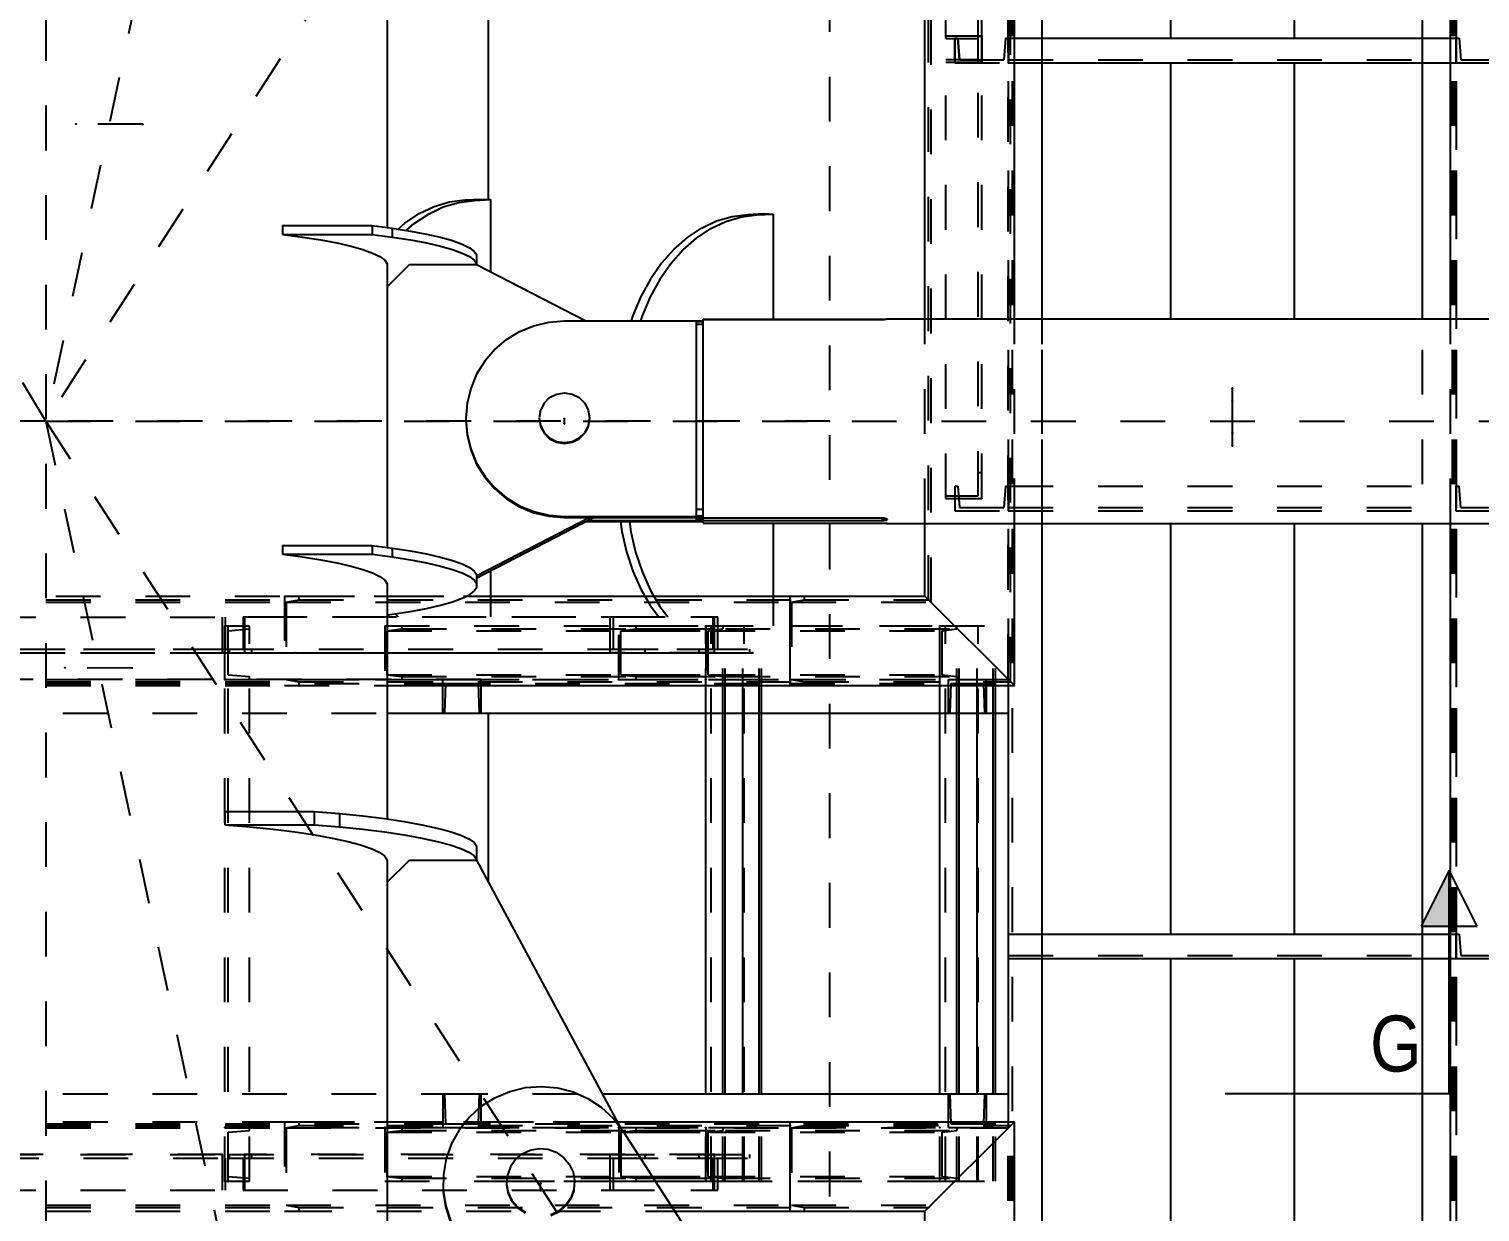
# Model space of a CAD drawing. Header units: millimetres. Extents: x 149919 to 150445, y 136651 to 136866.
# Drawn here: x 150370.775 to 150374.016, y 136806.009 to 136808.651 of the extents above; entities that cross this region are included whole.
import ezdxf

# ---------------------------------------------------------------- set-up
doc = ezdxf.new("R2010")
doc.units = ezdxf.units.MM
doc.header["$LTSCALE"] = 0.25
for name, pattern in [('CENTER', [50.8, 31.75, -6.35, 6.35, -6.35]), ('XKITLINE00', [0]), ('XKITLINE02', [4, 2, -2]), ('XKITLINE03', [6, 3, -1, 1, -1])]:
    doc.linetypes.add(name, pattern=pattern)
doc.styles.add('ARIAL', font='arial.ttf')
doc.styles.add('ROMANS', font='romans.shx')
doc.dimstyles.new('MD300', dxfattribs={"dimtxt": 2.5, "dimasz": 2.5, "dimexe": 1, "dimexo": 1, "dimgap": 0.5, "dimtad": 1, "dimdec": 1, "dimlfac": 50, "dimrnd": 0.5, "dimdsep": 46, "dimtxsty": 'ROMANS', "dimcen": 1, "dimclrd": 146, "dimclre": 146, "dimclrt": 30, "dimadec": 1, "dimazin": 2, "dimtfac": 1, "dimtdec": 1, "dimtmove": 0, "dimatfit": 1, "dimfxl": 1, "dimtolj": 1, "dimtzin": 0, "dimlwd": -1, "dimlwe": -1, "dimarcsym": 0})

# ---------------------------------------------------------------- blocks, each defined once
blk = doc.blocks.new('çatıı')
at = {"color": 8, "linetype": 'CENTER'}
for p, q in [((22900, 15740.27), (21825, 17519.98)), ((23075, 16877.2), (23075, 15209.12)), ((23075, 16560.27), (22900, 15740.27)), ((23430, 16560.27), (22900, 15740.27)), ((22900, 16010.75), (22900, 14354.32)), ((22921.6, 15806.57), (22906.7, 15806.65)), ((23165, 15737.67), (23165, 15747.65)), ((23165, 15734.79), (23165, 15744.77)), ((22900, 15740.27), (20275, 15740.27)), ((23075, 15740.27), (22317.5, 15740.27)), ((22900, 15740.27), (22317.5, 15740.27)), ((22900, 15740.27), (23075, 14920.27)), ((22900, 15740.27), (23430, 14920.27)), ((22900, 15740.27), (23430, 15740.27)), ((23015.8, 15739.7), (23015.8, 15740.85)), ((22919.2, 15685.17), (22904.3, 15685.25)), ((23010.5, 15568.49), (23010.5, 15570.14))]:
    blk.add_line(p, q, dxfattribs=at)
at = {"color": 116, "linetype": 'XKITLINE02', "true_color": 0x136734}
for p, q in [((23097.15, 15700.4), (23097.15, 16090.12)), ((23097.68, 15699.87), (23097.68, 16090.06)), ((23114.92, 15682.64), (23114.92, 16090.06)), ((23115, 15406.22), (23115, 16090.89)), ((23115.45, 15682.1), (23115.45, 16090.12)), ((23115.85, 15406.22), (23115.85, 16090.89)), ((23122.5, 15406.22), (23122.5, 16090.89)), ((23214.13, 15406.22), (23214.13, 16090.89)), ((23214.53, 15406.22), (23214.53, 16090.12)), ((23214.98, 15406.22), (23214.98, 16090.89)), ((23215.06, 15406.22), (23215.06, 16090.06)), ((23207.48, 15406.22), (23207.48, 16028.83)), ((23122.5, 15406.22), (23122.5, 15976.69)), ((23101, 15825.71), (23101, 15923.03)), ((23108.2, 15820.46), (23108.2, 15922.44)), ((23109, 15820.46), (23109, 15923.03)), ((23101, 15826.29), (23101, 15825.71)), ((23101, 15826.29), (23109, 15826.29)), ((23101, 15825.71), (23108.2, 15825.71)), ((23103, 15825.78), (23103.68, 15825.78)), ((23103, 15825.78), (23103, 15820.28)), ((23103, 15820.28), (23103, 15825.78)), ((23103.68, 15825.78), (23104.06, 15820.98)), ((23104.06, 15820.98), (23103.68, 15825.78)), ((23108.2, 15723.61), (23108.2, 15826.28)), ((23108.2, 15826.28), (23109, 15826.28)), ((23108.2, 15820.46), (23108.2, 15825.71)), ((23109, 15826.29), (23109, 15820.46)), ((23109, 15723.03), (23109, 15826.28)), ((23114.32, 15825.78), (23113.94, 15820.98)), ((23114.32, 15825.78), (23113.94, 15820.98)), ((23114.32, 15825.78), (23115, 15825.78)), ((23115, 15825.78), (23115, 15820.28)), ((23115, 15825.78), (23115, 15820.28)), ((23115, 15820.28), (23115, 15825.78)), ((23115, 15825.78), (23122.5, 15825.78)), ((23207.48, 15825.78), (23214.98, 15825.78)), ((23214.98, 15825.78), (23214.98, 15820.28)), ((23214.98, 15825.78), (23215.66, 15825.78)), ((23214.98, 15825.78), (23214.98, 15820.28)), ((23214.98, 15820.28), (23214.98, 15825.78)), ((23215.66, 15825.78), (23216.04, 15820.98)), ((23215.66, 15825.78), (23216.04, 15820.98)), ((23101, 15723.03), (23101, 15821.06)), ((23101, 15821.06), (23108.2, 15821.06)), ((23101, 15820.47), (23109, 15820.47)), ((23103, 15820.28), (23115, 15820.28)), ((23104.06, 15820.98), (23113.94, 15820.98)), ((23108.2, 15820.46), (23109, 15820.46)), ((23115, 15820.98), (23214.98, 15820.98)), ((23115, 15820.28), (23122.5, 15820.28)), ((23207.48, 15820.28), (23214.98, 15820.28)), ((23214.98, 15820.28), (23226.98, 15820.28)), ((23216.04, 15820.98), (23225.92, 15820.98)), ((23096.3, 15717.45), (23096.3, 15763.1)), ((23116.3, 15717.45), (23116.3, 15763.1)), ((23122.5, 15717.45), (23122.5, 15763.1)), ((23207.48, 15406.22), (23207.48, 15763.1)), ((23213.68, 15717.45), (23213.68, 15763.1)), ((23108.2, 15728.83), (23109, 15728.83)), ((23101, 15723.61), (23108.2, 15723.61)), ((23103, 15725.78), (23103.68, 15725.78)), ((23103, 15725.78), (23103, 15720.28)), ((23103, 15725.78), (23103, 15720.28)), ((23103.68, 15725.78), (23104.06, 15720.98)), ((23103.68, 15725.78), (23104.06, 15720.98)), ((23114.32, 15725.78), (23113.94, 15720.98)), ((23114.32, 15725.78), (23113.94, 15720.98)), ((23114.32, 15725.78), (23115, 15725.78)), ((23115, 15725.78), (23115, 15720.28)), ((23115, 15725.78), (23115, 15720.28)), ((23115, 15720.28), (23115, 15725.78)), ((23115, 15725.78), (23214.98, 15725.78)), ((23214.98, 15720.28), (23214.98, 15725.78)), ((23214.98, 15725.78), (23215.66, 15725.78)), ((23214.98, 15720.28), (23214.98, 15725.78)), ((23214.98, 15720.28), (23214.98, 15725.78)), ((23216.04, 15720.98), (23215.66, 15725.78)), ((23216.04, 15720.98), (23215.66, 15725.78)), ((23101, 15723.03), (23109, 15723.03)), ((23103, 15720.28), (23115, 15720.28)), ((23104.06, 15720.98), (23113.94, 15720.98)), ((23115, 15720.98), (23214.98, 15720.98)), ((23115, 15720.28), (23214.98, 15720.28)), ((23214.98, 15720.28), (23226.98, 15720.28)), ((23216.04, 15720.98), (23225.92, 15720.98)), ((22140, 15700.4), (22956.46, 15700.4)), ((22802.22, 15701.25), (22956.46, 15701.25)), ((22953.29, 15701.25), (22956.46, 15701.25)), ((22953.29, 15701.25), (22953.29, 15681.25)), ((22953.29, 15701.25), (22994.01, 15701.25)), ((22953.29, 15701.25), (22953.29, 15681.25)), ((22953.65, 15699.87), (22956.46, 15700.4)), ((22953.65, 15699.87), (22956.46, 15700.4)), ((22956.46, 15701.25), (22956.46, 15700.4)), ((22956.46, 15701.25), (22956.46, 15700.4)), ((22956.46, 15700.4), (23069.34, 15700.4)), ((22958.9, 15701.25), (22994.01, 15701.25)), ((23066.17, 15701.25), (23069.34, 15701.25)), ((23066.53, 15699.87), (23069.34, 15700.4)), ((23066.53, 15699.87), (23069.34, 15700.4)), ((23069.34, 15701.25), (23069.34, 15700.4)), ((23069.34, 15701.25), (23069.34, 15700.4)), ((23069.34, 15700.4), (23097.15, 15700.4)), ((23096.3, 15701.25), (23097.68, 15699.87)), ((22140, 15699.87), (22953.65, 15699.87)), ((22953.65, 15699.87), (22953.65, 15682.64)), ((22953.65, 15699.87), (22953.65, 15682.63)), ((22953.65, 15699.87), (23066.53, 15699.87)), ((23066.53, 15699.87), (23066.53, 15682.63)), ((23066.53, 15699.87), (23097.68, 15699.87)), ((23066.53, 15699.87), (23066.53, 15682.64)), ((22867.75, 15696.55), (22940.02, 15696.55)), ((22939.36, 15696.55), (22939.36, 15688.55)), ((22939.99, 15570.57), (22939.99, 15694.57)), ((22939.99, 15694.57), (22945.49, 15694.57)), ((22939.99, 15694.57), (22945.49, 15694.57)), ((22939.99, 15682.57), (22939.99, 15694.57)), ((22940.02, 15696.55), (22940.02, 15689.35)), ((22940.69, 15570.57), (22940.69, 15694.57)), ((22940.69, 15693.51), (22945.49, 15693.89)), ((22944.03, 15696.57), (22944.03, 15689.37)), ((22944.03, 15696.57), (23049.28, 15696.57)), ((22944.38, 15696.57), (22944.38, 15688.57)), ((22945.49, 15570.57), (22945.49, 15694.57)), ((22945.49, 15693.89), (22945.49, 15694.57)), ((22948.34, 15696.57), (23048.94, 15696.57)), ((22975.67, 15694.57), (23051.19, 15694.57)), ((22975.67, 15694.57), (22975.67, 15682.57)), ((22976.16, 15693.51), (22979.5, 15693.89)), ((22979.5, 15694.57), (22979.5, 15693.89)), ((22979.5, 15693.89), (23051.19, 15693.89)), ((23025.92, 15696.57), (23050.07, 15696.57)), ((23025.92, 15696.57), (23025.92, 15688.57)), ((23026.71, 15696.57), (23026.71, 15689.37)), ((23027.95, 15694.57), (23103.48, 15694.57)), ((23027.95, 15682.57), (23027.95, 15694.57)), ((23028.44, 15693.51), (23031.79, 15693.89)), ((23031.79, 15694.57), (23031.79, 15693.89)), ((23031.79, 15693.89), (23103.48, 15693.89)), ((23047.36, 15694.57), (23047.36, 15682.57)), ((23047.36, 15675.07), (23047.36, 15694.57)), ((23047.36, 15694.57), (23059.8, 15694.57)), ((23047.85, 15693.51), (23051.19, 15693.89)), ((23048.61, 15570.57), (23048.61, 15694.57)), ((23048.94, 15696.57), (23048.94, 15689.37)), ((23049.28, 15696.57), (23049.28, 15688.57)), ((23049.28, 15696.57), (23049.28, 15688.57)), ((23050.07, 15689.37), (23050.07, 15696.57)), ((23051.19, 15694.57), (23051.19, 15693.89)), ((23051.19, 15675.07), (23051.19, 15694.57)), ((23051.68, 15675.07), (23051.68, 15694.57)), ((23055.69, 15675.07), (23055.69, 15694.57)), ((23055.96, 15570.57), (23055.96, 15694.57)), ((23059.31, 15675.07), (23059.31, 15694.57)), ((23059.8, 15675.07), (23059.8, 15694.57)), ((23066.17, 15694.57), (23099.65, 15694.57)), ((23099.65, 15675.07), (23099.65, 15694.57)), ((23099.65, 15694.57), (23112.08, 15694.57)), ((23099.65, 15682.57), (23099.65, 15694.57)), ((23100.13, 15693.51), (23103.48, 15693.89)), ((23100.9, 15570.57), (23100.9, 15694.57)), ((23103.48, 15675.07), (23103.48, 15694.57)), ((23103.48, 15693.89), (23103.48, 15694.57)), ((23103.97, 15675.07), (23103.97, 15694.57)), ((23107.97, 15675.07), (23107.97, 15694.57)), ((23108.25, 15570.57), (23108.25, 15694.57)), ((23111.6, 15675.07), (23111.6, 15694.57)), ((23112.08, 15675.07), (23112.08, 15694.57)), ((22940.69, 15683.64), (22940.69, 15693.51)), ((22976.16, 15693.51), (22976.16, 15683.64)), ((22976.16, 15693.51), (23047.85, 15693.51)), ((23028.44, 15683.64), (23028.44, 15693.51)), ((23028.44, 15693.51), (23100.13, 15693.51)), ((23047.85, 15693.51), (23047.85, 15683.64)), ((23100.13, 15693.51), (23100.13, 15683.64)), ((22867.75, 15688.55), (22939.36, 15688.55)), ((22868.4, 15689.35), (22940.02, 15689.35)), ((22874.3, 15689.35), (22945.92, 15689.35)), ((22874.3, 15688.55), (22945.92, 15688.55)), ((22939.36, 15688.55), (22945.92, 15688.55)), ((22940.02, 15689.35), (22945.92, 15689.35)), ((22940.93, 15689.37), (22940.93, 15688.57)), ((22940.93, 15689.37), (23048.94, 15689.37)), ((22940.93, 15688.57), (23049.28, 15688.57)), ((22945.92, 15689.35), (22945.92, 15688.55)), ((22948.34, 15688.57), (23049.28, 15688.57)), ((23025.92, 15688.57), (23057.14, 15688.57)), ((23026.71, 15689.37), (23057.14, 15689.37)), ((23033.78, 15689.37), (23033.78, 15688.57)), ((23045.84, 15689.37), (23045.84, 15688.57)), ((23057.14, 15689.37), (23057.14, 15688.57)), ((22140, 15682.63), (22953.65, 15682.64)), ((22140, 15682.57), (22997.13, 15682.57)), ((22140, 15682.1), (22956.46, 15682.1)), ((22140, 15681.72), (22996.55, 15681.72)), ((22140, 15681.25), (22956.46, 15681.25)), ((22939.99, 15682.57), (22945.49, 15682.57)), ((22940.69, 15683.64), (22945.49, 15683.25)), ((22945.49, 15682.57), (22945.49, 15683.25)), ((22953.29, 15681.25), (23069.34, 15681.25)), ((22953.65, 15682.64), (22956.46, 15682.1)), ((22953.65, 15682.63), (23066.53, 15682.64)), ((22953.65, 15682.63), (22956.46, 15682.1)), ((22956.46, 15682.1), (22956.46, 15681.25)), ((22956.46, 15682.1), (22956.46, 15681.25)), ((22956.46, 15682.1), (23069.34, 15682.1)), ((22975.67, 15682.57), (23051.19, 15682.57)), ((22976.16, 15683.64), (22979.5, 15683.25)), ((22976.16, 15683.64), (23047.85, 15683.64)), ((22979.5, 15683.25), (22979.5, 15682.57)), ((22979.5, 15683.25), (23051.19, 15683.25)), ((22988.68, 15681.25), (22988.68, 15682.57)), ((22988.68, 15681.25), (22988.68, 15682.57)), ((22988.68, 15682.57), (23110.01, 15682.57)), ((22989.27, 15681.72), (22989.04, 15675.07)), ((22989.27, 15681.72), (22989.04, 15675.07)), ((22989.27, 15681.72), (23066.17, 15681.72)), ((22996.55, 15681.72), (22996.77, 15675.07)), ((22996.55, 15681.72), (22996.77, 15675.07)), ((22997.13, 15682.57), (22997.13, 15675.07)), ((22997.13, 15682.57), (22997.13, 15675.07)), ((23027.95, 15682.57), (23103.48, 15682.57)), ((23028.44, 15683.64), (23031.79, 15683.25)), ((23028.44, 15683.64), (23100.13, 15683.64)), ((23031.79, 15683.25), (23031.79, 15682.57)), ((23031.79, 15683.25), (23103.48, 15683.25)), ((23047.85, 15683.64), (23051.19, 15683.25)), ((23051.19, 15683.25), (23051.19, 15682.57)), ((23066.17, 15682.57), (23101.56, 15682.57)), ((23066.17, 15682.57), (23103.48, 15682.57)), ((23066.17, 15681.72), (23109.42, 15681.72)), ((23066.53, 15682.63), (23114.92, 15682.64)), ((23066.53, 15682.64), (23069.34, 15682.1)), ((23066.53, 15682.63), (23069.34, 15682.1)), ((23069.34, 15682.1), (23069.34, 15681.25)), ((23069.34, 15682.1), (23115.45, 15682.1)), ((23069.34, 15682.1), (23069.34, 15681.25)), ((23100.13, 15683.64), (23103.48, 15683.25)), ((23101.56, 15681.25), (23101.56, 15682.57)), ((23101.56, 15682.57), (23115.01, 15682.57)), ((23101.56, 15681.25), (23101.56, 15682.57)), ((23102.14, 15681.72), (23101.92, 15675.07)), ((23102.14, 15681.72), (23101.92, 15675.07)), ((23102.14, 15681.72), (23115.01, 15681.72)), ((23103.48, 15683.25), (23103.48, 15682.57)), ((23109.42, 15681.72), (23109.65, 15675.07)), ((23109.42, 15681.72), (23109.65, 15675.07)), ((23110.01, 15682.57), (23110.01, 15675.07)), ((23110.01, 15675.07), (23110.01, 15682.57)), ((23114.92, 15682.64), (23116.3, 15681.25)), ((23115.01, 15675.07), (23115.01, 15682.57)), ((23115.01, 15675.07), (23115.01, 15682.57)), ((22823.8, 15675.07), (22976.2, 15675.07)), ((22988.68, 15675.07), (22997.13, 15675.07)), ((22988.68, 15675.07), (22989.04, 15675.07)), ((22996.77, 15675.07), (23110.01, 15675.07)), ((23109.65, 15675.07), (23110.01, 15675.07)), ((23115, 15620.28), (23115, 15625.78)), ((23115, 15625.78), (23122.5, 15625.78)), ((23207.48, 15625.78), (23214.98, 15625.78)), ((23214.98, 15625.78), (23214.98, 15620.28)), ((23214.98, 15625.78), (23215.66, 15625.78)), ((23214.98, 15625.78), (23214.98, 15620.28)), ((23214.98, 15620.28), (23214.98, 15625.78)), ((23215.66, 15625.78), (23216.04, 15620.98)), ((23215.66, 15625.78), (23216.04, 15620.98)), ((23115, 15620.98), (23214.98, 15620.98)), ((23115, 15620.28), (23122.5, 15620.28)), ((23207.48, 15620.28), (23214.98, 15620.28)), ((23214.98, 15620.28), (23226.98, 15620.28)), ((23216.04, 15620.98), (23225.92, 15620.98)), ((22823.8, 15590.07), (22997.13, 15590.07)), ((22988.68, 15590.07), (22989.04, 15590.07)), ((22988.68, 15590.07), (22988.68, 15582.57)), ((22988.68, 15590.07), (23110.01, 15590.07)), ((22988.68, 15590.07), (23024.25, 15590.07)), ((22988.68, 15590.07), (22988.68, 15582.57)), ((22989.04, 15590.07), (22989.27, 15583.42)), ((22989.04, 15590.07), (22989.27, 15583.42)), ((22996.77, 15590.07), (22996.55, 15583.42)), ((22996.77, 15590.07), (22996.55, 15583.42)), ((22997.13, 15590.07), (22997.13, 15582.57)), ((22997.13, 15590.07), (22997.13, 15582.57)), ((23047.36, 15570.57), (23047.36, 15590.07)), ((23051.19, 15570.57), (23051.19, 15590.07)), ((23051.68, 15570.57), (23051.68, 15590.07)), ((23055.69, 15570.57), (23055.69, 15590.07)), ((23059.31, 15570.57), (23059.31, 15590.07)), ((23059.8, 15570.57), (23059.8, 15590.07)), ((23099.65, 15570.57), (23099.65, 15590.07)), ((23101.92, 15590.07), (23102.14, 15583.42)), ((23101.92, 15590.07), (23102.14, 15583.42)), ((23103.48, 15570.57), (23103.48, 15590.07)), ((23103.97, 15570.57), (23103.97, 15590.07)), ((23107.97, 15570.57), (23107.97, 15590.07)), ((23109.65, 15590.07), (23109.42, 15583.42)), ((23109.65, 15590.07), (23109.42, 15583.42)), ((23109.65, 15590.07), (23110.01, 15590.07)), ((23110.01, 15590.07), (23110.01, 15582.57)), ((23110.01, 15590.07), (23110.01, 15582.57)), ((23111.6, 15570.57), (23111.6, 15590.07)), ((23112.08, 15570.57), (23112.08, 15590.07)), ((23115.01, 15582.57), (23115.01, 15590.07)), ((22823.8, 15583.87), (22956.46, 15583.87)), ((22953.29, 15583.87), (22956.46, 15583.87)), ((22953.29, 15583.87), (22953.29, 15563.87)), ((22953.29, 15583.87), (23027.58, 15583.87)), ((22953.29, 15583.87), (22953.29, 15563.87)), ((22956.46, 15583.87), (22956.46, 15583.02)), ((22956.46, 15583.87), (22956.46, 15583.02)), ((22958.9, 15583.87), (23027.58, 15583.87)), ((23066.17, 15583.87), (23069.34, 15583.87)), ((23069.34, 15583.87), (23069.34, 15583.02)), ((23069.34, 15583.87), (23069.34, 15583.02)), ((23101.56, 15582.57), (23101.56, 15583.87)), ((23101.56, 15582.57), (23101.56, 15583.87)), ((23115, 15406.22), (23115, 15583.87)), ((23115.01, 15582.57), (23115.01, 15583.87)), ((22140, 15583.42), (22996.55, 15583.42)), ((22140, 15583.02), (22956.46, 15583.02)), ((22140, 15582.57), (22997.13, 15582.57)), ((22140, 15582.49), (22953.65, 15582.49)), ((22939.99, 15582.57), (22945.49, 15582.57)), ((22939.99, 15570.57), (22939.99, 15582.57)), ((22940.69, 15581.51), (22945.49, 15581.89)), ((22940.69, 15571.64), (22940.69, 15581.51)), ((22945.49, 15581.89), (22945.49, 15582.57)), ((22953.65, 15582.49), (22956.46, 15583.02)), ((22953.65, 15582.49), (22956.46, 15583.02)), ((22953.65, 15582.49), (22953.65, 15565.26)), ((22953.65, 15582.49), (22953.65, 15565.25)), ((22953.65, 15582.49), (23066.53, 15582.49)), ((22956.46, 15583.02), (23069.34, 15583.02)), ((22975.67, 15582.57), (23051.19, 15582.57)), ((22975.67, 15582.57), (22975.67, 15570.57)), ((22976.16, 15581.51), (22979.5, 15581.89)), ((22976.16, 15581.51), (22976.16, 15571.64)), ((22976.16, 15581.51), (23047.85, 15581.51)), ((22979.5, 15582.57), (22979.5, 15581.89)), ((22979.5, 15581.89), (23051.19, 15581.89)), ((22988.68, 15582.57), (23110.01, 15582.57)), ((22989.27, 15583.42), (23109.42, 15583.42)), ((23027.95, 15582.57), (23103.48, 15582.57)), ((23027.95, 15582.57), (23027.95, 15570.57)), ((23028.44, 15581.51), (23031.79, 15581.89)), ((23028.44, 15581.51), (23028.44, 15571.64)), ((23028.44, 15581.51), (23100.13, 15581.51)), ((23031.79, 15582.57), (23031.79, 15581.89)), ((23031.79, 15581.89), (23103.48, 15581.89)), ((23047.36, 15582.57), (23047.36, 15570.57)), ((23047.85, 15581.51), (23051.19, 15581.89)), ((23047.85, 15581.51), (23047.85, 15571.64)), ((23051.19, 15582.57), (23051.19, 15581.89)), ((23066.53, 15582.49), (23069.34, 15583.02)), ((23066.53, 15582.49), (23069.34, 15583.02)), ((23066.53, 15582.49), (23066.53, 15565.26)), ((23066.53, 15582.49), (23066.53, 15565.25)), ((23066.53, 15582.49), (23114.92, 15582.49)), ((23069.34, 15583.02), (23115.45, 15583.02)), ((23099.65, 15570.57), (23099.65, 15582.57)), ((23100.13, 15581.51), (23103.48, 15581.89)), ((23100.13, 15581.51), (23100.13, 15571.64)), ((23101.56, 15582.57), (23115.01, 15582.57)), ((23102.14, 15583.42), (23115.01, 15583.42)), ((23103.48, 15582.57), (23103.48, 15581.89)), ((23114.92, 15406.22), (23114.92, 15582.49)), ((23115.01, 15583.42), (23115.01, 15583.42)), ((23115.01, 15582.57), (23115.01, 15582.57)), ((23115.45, 15406.22), (23115.45, 15583.02)), ((22867.75, 15576.57), (22945.92, 15576.57)), ((22868.4, 15575.77), (22945.92, 15575.77)), ((22939.36, 15576.57), (22939.36, 15568.57)), ((22940.02, 15575.77), (22940.02, 15568.57)), ((22940.93, 15576.57), (23049.28, 15576.57)), ((22940.93, 15576.57), (22940.93, 15575.77)), ((22940.93, 15575.77), (23048.94, 15575.77)), ((22944.03, 15575.77), (22944.03, 15568.57)), ((22944.38, 15576.57), (22944.38, 15568.57)), ((22945.92, 15576.57), (22945.92, 15575.77)), ((23025.92, 15576.57), (23057.14, 15576.57)), ((23025.92, 15576.57), (23025.92, 15568.57)), ((23026.71, 15575.77), (23057.14, 15575.77)), ((23026.71, 15575.77), (23026.71, 15568.57)), ((23033.78, 15576.57), (23033.78, 15575.77)), ((23045.84, 15576.57), (23045.84, 15575.77)), ((23048.94, 15575.77), (23048.94, 15568.57)), ((23049.28, 15576.57), (23049.28, 15568.57)), ((23049.28, 15576.57), (23049.28, 15568.57)), ((23050.07, 15568.57), (23050.07, 15575.77)), ((23057.14, 15576.57), (23057.14, 15575.77)), ((22940.69, 15571.64), (22945.49, 15571.25)), ((22945.49, 15570.57), (22945.49, 15571.25)), ((22976.16, 15571.64), (22979.5, 15571.25)), ((22976.16, 15571.64), (23047.85, 15571.64)), ((22979.5, 15571.25), (22979.5, 15570.57)), ((22979.5, 15571.25), (23051.19, 15571.25)), ((23028.44, 15571.64), (23031.79, 15571.25)), ((23028.44, 15571.64), (23100.13, 15571.64)), ((23031.79, 15571.25), (23031.79, 15570.57)), ((23031.79, 15571.25), (23103.48, 15571.25)), ((23047.85, 15571.64), (23051.19, 15571.25)), ((23051.19, 15571.25), (23051.19, 15570.57)), ((23100.13, 15571.64), (23103.48, 15571.25)), ((23103.48, 15570.57), (23103.48, 15571.25)), ((22867.75, 15568.57), (22940.02, 15568.57)), ((22939.99, 15570.57), (22945.49, 15570.57)), ((22939.99, 15570.57), (22945.49, 15570.57)), ((22944.03, 15568.57), (23049.28, 15568.57)), ((22975.67, 15570.57), (23051.19, 15570.57)), ((23003.58, 15570.57), (23051.19, 15570.57)), ((23025.92, 15568.57), (23050.07, 15568.57)), ((23027.95, 15570.57), (23103.48, 15570.57)), ((23032.24, 15570.57), (23103.48, 15570.57)), ((23047.36, 15570.57), (23059.8, 15570.57)), ((23099.65, 15570.57), (23112.08, 15570.57)), ((22140, 15565.25), (22953.65, 15565.26)), ((22140, 15564.72), (22956.46, 15564.72)), ((22953.65, 15565.26), (22956.46, 15564.72)), ((22953.65, 15565.25), (23066.53, 15565.26)), ((22953.65, 15565.25), (22956.46, 15564.72)), ((22956.46, 15564.72), (22956.46, 15563.87)), ((22956.46, 15564.72), (22956.46, 15563.87)), ((22956.46, 15564.72), (23069.34, 15564.72)), ((23066.53, 15565.26), (23069.34, 15564.72)), ((23066.53, 15565.25), (23097.68, 15565.26)), ((23066.53, 15565.25), (23069.34, 15564.72)), ((23069.34, 15564.72), (23069.34, 15563.87)), ((23069.34, 15564.72), (23069.34, 15563.87)), ((23069.34, 15564.72), (23097.15, 15564.72)), ((23096.3, 15563.87), (23097.68, 15565.26)), ((23096.3, 15563.87), (23097.68, 15565.26)), ((23097.15, 15406.22), (23097.15, 15564.72)), ((23097.68, 15406.22), (23097.68, 15565.26)), ((22140, 15563.87), (22956.46, 15563.87)), ((22953.29, 15563.87), (22958.9, 15563.87)), ((22953.88, 15563.87), (23040.44, 15563.87)), ((23066.17, 15563.87), (23069.34, 15563.87))]:
    blk.add_line(p, q, dxfattribs=at)
at = {"color": 1, "linetype": 'XKITLINE03'}
for p, q in [((23122.5, 15406.22), (23122.5, 16090.89)), ((23214.98, 16090.89), (23214.98, 15406.22)), ((23109, 15826.29), (23109, 15923.03)), ((23109, 15723.03), (23109, 15820.47)), ((23115, 15820.28), (23115, 15820.28)), ((23115, 15820.28), (23214.98, 15820.28)), ((23214.98, 15820.28), (23214.98, 15820.28)), ((23115, 15720.28), (23115, 15720.28)), ((23115, 15720.28), (23214.98, 15720.28)), ((23214.98, 15720.28), (23214.98, 15720.28)), ((22939.99, 15570.57), (22939.99, 15694.57)), ((23047.36, 15570.57), (23047.36, 15694.57)), ((23099.65, 15570.57), (23099.65, 15694.57)), ((22867.75, 15688.55), (22939.36, 15688.55)), ((22944.38, 15688.57), (23049.28, 15688.57)), ((22955.81, 15688.55), (23057.85, 15688.55)), ((23049.28, 15688.57), (23025.92, 15688.57)), ((22997.13, 15682.57), (22140, 15682.57)), ((22975.67, 15682.57), (23047.36, 15682.57)), ((23027.95, 15682.57), (23099.65, 15682.57)), ((23115, 15620.28), (23214.98, 15620.28)), ((23214.98, 15620.28), (23214.98, 15620.28)), ((22140, 15582.57), (22987.13, 15582.57)), ((22975.67, 15582.57), (23047.36, 15582.57)), ((23027.95, 15582.57), (23099.65, 15582.57)), ((22939.36, 15576.57), (22867.75, 15576.57)), ((23049.28, 15576.57), (22944.38, 15576.57)), ((23025.92, 15576.57), (23049.28, 15576.57))]:
    blk.add_line(p, q, dxfattribs=at)
at = {"color": 7, "linetype": 'XKITLINE00'}
for p, q in [((23213.68, 15763.1), (23213.68, 16000.65)), ((23207.48, 15763.1), (23207.48, 15996.85)), ((23122.5, 15763.1), (23122.5, 15944.72)), ((23116.3, 15763.1), (23116.3, 15940.91)), ((23096.3, 15763.1), (23096.3, 15928.64)), ((23122.5, 15825.78), (23207.48, 15825.78)), ((23122.5, 15820.28), (23207.48, 15820.28)), ((23096.3, 15701.25), (23096.3, 15717.45)), ((23116.3, 15681.25), (23116.3, 15717.45)), ((23122.5, 15438.02), (23122.5, 15717.45)), ((23207.48, 15406.22), (23207.48, 15717.45)), ((23213.68, 15406.22), (23213.68, 15717.45)), ((22994.01, 15701.25), (23066.17, 15701.25)), ((23066.17, 15701.25), (23066.17, 15681.25)), ((23066.17, 15701.25), (23096.3, 15701.25)), ((23066.17, 15701.25), (23066.17, 15681.25)), ((23096.3, 15701.25), (23116.3, 15681.25)), ((23096.3, 15701.25), (23116.3, 15681.25)), ((22976.2, 15681.25), (23066.17, 15681.25)), ((22988.68, 15675.07), (22988.68, 15681.25)), ((22988.68, 15675.07), (22988.68, 15681.25)), ((23066.17, 15681.25), (23116.3, 15681.25)), ((23101.56, 15675.07), (23101.56, 15681.25)), ((23101.56, 15675.07), (23101.56, 15681.25)), ((23115, 15583.87), (23115, 15681.25)), ((23115.01, 15675.07), (23115.01, 15681.25)), ((22976.2, 15675.07), (22988.68, 15675.07)), ((22988.68, 15675.07), (23101.56, 15675.07)), ((23047.36, 15590.07), (23047.36, 15675.07)), ((23051.19, 15590.07), (23051.19, 15675.07)), ((23051.68, 15590.07), (23051.68, 15675.07)), ((23055.69, 15590.07), (23055.69, 15675.07)), ((23059.31, 15590.07), (23059.31, 15675.07)), ((23059.8, 15590.07), (23059.8, 15675.07)), ((23099.65, 15590.07), (23099.65, 15675.07)), ((23101.56, 15675.07), (23115.01, 15675.07)), ((23103.48, 15590.07), (23103.48, 15675.07)), ((23103.97, 15590.07), (23103.97, 15675.07)), ((23107.97, 15590.07), (23107.97, 15675.07)), ((23111.6, 15590.07), (23111.6, 15675.07)), ((23112.08, 15590.07), (23112.08, 15675.07)), ((23122.5, 15625.78), (23207.48, 15625.78)), ((23122.5, 15620.28), (23207.48, 15620.28)), ((23024.25, 15590.07), (23101.56, 15590.07)), ((23101.56, 15590.07), (23115.01, 15590.07)), ((23101.56, 15583.87), (23101.56, 15590.07)), ((23101.56, 15583.87), (23101.56, 15590.07)), ((23115.01, 15583.87), (23115.01, 15590.07)), ((23027.58, 15583.87), (23066.17, 15583.87)), ((23066.17, 15583.87), (23066.17, 15563.87)), ((23066.17, 15583.87), (23066.17, 15563.87)), ((23066.17, 15583.87), (23116.3, 15583.87)), ((23096.3, 15563.87), (23116.3, 15583.87)), ((23096.3, 15563.87), (23116.3, 15583.87)), ((23116.3, 15447.61), (23116.3, 15583.87)), ((23040.44, 15563.87), (23066.17, 15563.87)), ((23066.17, 15563.87), (23096.3, 15563.87)), ((23096.3, 15478.55), (23096.3, 15563.87))]:
    blk.add_line(p, q, dxfattribs=at)
at = {"color": 8, "linetype": 'XKITLINE00'}
for p, q in [((23151.2, 15920.28), (23151.2, 15825.78)), ((23178.8, 15920.28), (23178.8, 15825.78)), ((22998.8, 15843.5), (22998.8, 15789.78)), ((22976.2, 15836.34), (22976.2, 15783.53)), ((23151.2, 15820.28), (23151.2, 15763.1)), ((23178.8, 15820.28), (23178.8, 15763.1)), ((22983.35, 15786.63), (22986.69, 15788.21)), ((22985.42, 15786.52), (22988.76, 15788.11)), ((22986.69, 15788.21), (22990.13, 15789.24)), ((22988.76, 15788.11), (22992.2, 15789.14)), ((22990.13, 15789.24), (22993.63, 15789.69)), ((22992.2, 15789.14), (22995.7, 15789.59)), ((22993.63, 15789.69), (22997.25, 15789.86)), ((22993.63, 15789.69), (22995.7, 15789.59)), ((22995.7, 15789.59), (22999.32, 15789.75)), ((22997.25, 15789.86), (22999.32, 15789.75)), ((22999.32, 15789.75), (22999.32, 15773.63)), ((22980.16, 15784.5), (22983.35, 15786.63)), ((22982.22, 15784.4), (22985.42, 15786.52)), ((23046.46, 15783.39), (23049.81, 15784.98)), ((23048.53, 15783.29), (23051.87, 15784.88)), ((23049.81, 15784.98), (23053.25, 15786.01)), ((23051.87, 15784.88), (23055.32, 15785.9)), ((23053.25, 15786.01), (23056.74, 15786.46)), ((23055.32, 15785.9), (23058.81, 15786.36)), ((23056.74, 15786.46), (23060.37, 15786.63)), ((23056.74, 15786.46), (23058.81, 15786.36)), ((23058.81, 15786.36), (23062.43, 15786.52)), ((23060.37, 15786.63), (23062.43, 15786.52)), ((23062.43, 15786.52), (23062.43, 15763.04)), ((22952.88, 15783.97), (22972.88, 15783.97)), ((22952.88, 15783.97), (22952.88, 15781.99)), ((22952.88, 15781.99), (22957.34, 15781.39)), ((22952.88, 15781.99), (22972.88, 15781.99)), ((22957.34, 15781.39), (22961.4, 15780.75)), ((22972.88, 15783.97), (22977.34, 15783.38)), ((22972.88, 15783.97), (22972.88, 15781.99)), ((22972.88, 15781.99), (22977.34, 15781.39)), ((22977.34, 15783.38), (22981.4, 15782.74)), ((22977.34, 15783.38), (22977.34, 15781.39)), ((22977.34, 15781.39), (22981.4, 15780.75)), ((22978.65, 15783.17), (22980.16, 15784.5)), ((22980.5, 15782.88), (22982.22, 15784.4)), ((22981.4, 15782.74), (22985.01, 15782.06)), ((22985.01, 15782.06), (22988.16, 15781.34)), ((23043.27, 15781.27), (23046.46, 15783.39)), ((23045.34, 15781.16), (23048.53, 15783.29)), ((22961.4, 15780.75), (22965.01, 15780.07)), ((22965.01, 15780.07), (22968.16, 15779.35)), ((22968.16, 15779.35), (22970.81, 15778.6)), ((22970.81, 15778.6), (22972.96, 15777.83)), ((22981.4, 15780.75), (22985.01, 15780.07)), ((22985.01, 15780.07), (22988.16, 15779.35)), ((22988.16, 15781.34), (22990.81, 15780.59)), ((22988.16, 15779.35), (22990.81, 15778.6)), ((22990.81, 15780.59), (22992.96, 15779.81)), ((22990.81, 15778.6), (22992.96, 15777.83)), ((22992.96, 15779.81), (22994.59, 15779.02)), ((22994.59, 15779.02), (22995.68, 15778.2)), ((22995.68, 15778.2), (22996.23, 15777.39)), ((23040.28, 15778.64), (23037.52, 15775.53)), ((23042.34, 15778.53), (23039.59, 15775.43)), ((23040.28, 15778.64), (23043.27, 15781.27)), ((23042.34, 15778.53), (23045.34, 15781.16)), ((22972.96, 15777.83), (22974.59, 15777.03)), ((22974.59, 15777.03), (22975.68, 15776.22)), ((22975.68, 15776.22), (22976.23, 15775.4)), ((22976.2, 15775.45), (22976.2, 15770.29)), ((22976.2, 15770.29), (22981.2, 15775.24)), ((22976.23, 15775.4), (22976.23, 15774.58)), ((22981.2, 15775.24), (22996.2, 15775.24)), ((22992.96, 15777.83), (22994.59, 15777.03)), ((22994.59, 15777.03), (22995.68, 15776.22)), ((22995.68, 15776.22), (22996.23, 15775.4)), ((22996.2, 15775.24), (23020.56, 15762.67)), ((22996.23, 15775.23), (22996.23, 15777.39)), ((23037.52, 15775.53), (23035.05, 15772.01)), ((23039.59, 15775.43), (23037.11, 15771.91)), ((22976.23, 15774.58), (22976.2, 15774.53)), ((23035.05, 15772.01), (23032.89, 15768.11)), ((23037.11, 15771.91), (23034.95, 15768.01)), ((22976.2, 15770.29), (22976.2, 15712.12)), ((23032.89, 15768.11), (23031.08, 15763.9)), ((23034.95, 15768.01), (23033.14, 15763.8)), ((23009, 15761.6), (23012.35, 15762.4)), ((23012.35, 15762.4), (23015.8, 15762.67)), ((23015.8, 15762.67), (23046.8, 15762.67)), ((23031.08, 15763.9), (23030.68, 15762.67)), ((23033.14, 15763.8), (23032.78, 15762.67)), ((23045.3, 15722.56), (23045.3, 15762.55)), ((23045.3, 15762.55), (23046.8, 15762.55)), ((23045.3, 15761.98), (23046.8, 15761.98)), ((23046.8, 15763.04), (23046.8, 15763.01)), ((23046.8, 15763.04), (23086.8, 15763.04)), ((23046.8, 15718.71), (23046.8, 15763.01)), ((23046.8, 15763.01), (23086.8, 15763.01)), ((23086.8, 15763.04), (23086.8, 15763.01)), ((23086.8, 15763.04), (23087.11, 15763.04)), ((23086.8, 15763.01), (23087.11, 15763.02)), ((23087.11, 15763.04), (23087.39, 15763.04)), ((23087.11, 15763.02), (23087.39, 15763.04)), ((23087.39, 15763.04), (23087.63, 15763.06)), ((23087.63, 15763.06), (23087.8, 15763.1)), ((23087.8, 15763.1), (23242.19, 15763.1)), ((23002.86, 15758.5), (23005.81, 15760.29)), ((23005.81, 15760.29), (23009, 15761.6)), ((23000.24, 15756.28), (22998, 15753.67)), ((23000.24, 15756.28), (23002.86, 15758.5)), ((22998, 15753.67), (22996.19, 15750.75)), ((22996.19, 15750.75), (22994.87, 15747.59)), ((22994.87, 15747.59), (22994.07, 15744.26)), ((23012.5, 15745.54), (23014.06, 15746.33)), ((23014.06, 15746.33), (23015.8, 15746.61)), ((23015.8, 15746.61), (23017.53, 15746.33)), ((23017.53, 15746.33), (23019.09, 15745.54)), ((22994.07, 15744.26), (22993.8, 15740.85)), ((23010.47, 15742.77), (23010.2, 15741.05)), ((23011.26, 15744.32), (23010.47, 15742.77)), ((23011.26, 15744.32), (23012.5, 15745.54)), ((23019.09, 15745.54), (23020.33, 15744.32)), ((23020.33, 15744.32), (23021.12, 15742.77)), ((23021.12, 15742.77), (23021.4, 15741.05)), ((22993.8, 15740.85), (22993.8, 15740.59)), ((22993.8, 15740.85), (22994.07, 15737.43)), ((22993.81, 15740.72), (22993.8, 15740.59)), ((22993.8, 15740.59), (22994.07, 15737.18)), ((23010.2, 15741.05), (23010.47, 15739.33)), ((23010.2, 15740.95), (23010.47, 15739.23)), ((23010.2, 15740.95), (23010.47, 15739.23)), ((23010.2, 15740.85), (23010.47, 15739.13)), ((23010.47, 15739.33), (23011.26, 15737.79)), ((23010.47, 15739.23), (23011.26, 15737.68)), ((23010.47, 15739.23), (23011.26, 15737.68)), ((23021.12, 15739.33), (23020.33, 15737.79)), ((23021.12, 15739.23), (23020.33, 15737.68)), ((23021.12, 15739.23), (23020.33, 15737.68)), ((23021.4, 15741.05), (23021.12, 15739.33)), ((23021.4, 15740.95), (23021.12, 15739.23)), ((23021.4, 15740.95), (23021.12, 15739.23)), ((23021.4, 15740.85), (23021.12, 15739.13)), ((22994.07, 15737.43), (22994.87, 15734.1)), ((22994.07, 15737.18), (22994.87, 15733.85)), ((23010.47, 15739.13), (23011.26, 15737.58)), ((23011.26, 15737.79), (23012.5, 15736.56)), ((23011.26, 15737.68), (23012.5, 15736.46)), ((23011.26, 15737.68), (23012.5, 15736.46)), ((23011.26, 15737.58), (23012.5, 15736.35)), ((23012.5, 15736.56), (23014.06, 15735.77)), ((23012.5, 15736.46), (23014.06, 15735.67)), ((23012.5, 15736.46), (23014.06, 15735.67)), ((23012.5, 15736.35), (23014.06, 15735.56)), ((23017.53, 15735.77), (23019.09, 15736.56)), ((23017.53, 15735.67), (23019.09, 15736.46)), ((23017.53, 15735.67), (23019.09, 15736.46)), ((23017.53, 15735.56), (23019.09, 15736.35)), ((23019.09, 15736.56), (23020.33, 15737.79)), ((23019.09, 15736.46), (23020.33, 15737.68)), ((23019.09, 15736.46), (23020.33, 15737.68)), ((23019.09, 15736.35), (23020.33, 15737.58)), ((23021.12, 15739.13), (23020.33, 15737.58)), ((22994.87, 15734.1), (22996.19, 15730.94)), ((22994.87, 15733.85), (22996.19, 15730.69)), ((23014.06, 15735.77), (23015.8, 15735.5)), ((23014.06, 15735.67), (23015.8, 15735.39)), ((23014.06, 15735.67), (23015.8, 15735.39)), ((23014.06, 15735.56), (23015.8, 15735.29)), ((23015.8, 15735.5), (23017.53, 15735.77)), ((23015.8, 15735.39), (23017.53, 15735.67)), ((23015.8, 15735.39), (23017.53, 15735.67)), ((23015.8, 15735.29), (23017.53, 15735.56)), ((23015.8, 15735.5), (23015.8, 15735.39)), ((23015.8, 15735.39), (23015.8, 15735.29)), ((22996.19, 15730.94), (22998, 15728.02)), ((22996.19, 15730.69), (22998, 15727.77)), ((22998, 15728.02), (23000.24, 15725.42)), ((22998, 15727.77), (23000.24, 15725.16)), ((23000.24, 15725.42), (23002.86, 15723.19)), ((23000.24, 15725.16), (23002.86, 15722.94)), ((23002.86, 15723.19), (23005.81, 15721.4)), ((23002.86, 15722.94), (23005.81, 15721.15)), ((23005.81, 15721.4), (23009, 15720.09)), ((23005.81, 15721.15), (23009, 15719.84)), ((23009, 15720.09), (23012.35, 15719.29)), ((23009, 15719.84), (23012.35, 15719.04)), ((23045.3, 15719.17), (23045.3, 15722.56)), ((23045.3, 15720.61), (23046.8, 15720.61)), ((22996.23, 15705.83), (23021.3, 15718.77)), ((22996.23, 15705.32), (23022.29, 15718.77)), ((23012.35, 15719.29), (23012.35, 15719.04)), ((23012.35, 15719.29), (23015.8, 15719.03)), ((23012.35, 15719.04), (23015.8, 15718.77)), ((23015.8, 15719.03), (23046.8, 15719.03)), ((23015.8, 15719.03), (23015.8, 15718.77)), ((23015.8, 15718.77), (23046.8, 15718.77)), ((23020.56, 15717.88), (23046.8, 15717.88)), ((23021.05, 15718.14), (23045.3, 15718.14)), ((23028.3, 15717.88), (23028.6, 15715.68)), ((23030.36, 15717.88), (23030.67, 15715.58)), ((23045.3, 15719.17), (23046.8, 15719.17)), ((23045.3, 15717.99), (23045.3, 15718.76)), ((23045.3, 15718.54), (23046.8, 15718.54)), ((23045.3, 15718.29), (23046.8, 15718.29)), ((23045.3, 15717.99), (23045.3, 15717.93)), ((23045.3, 15717.99), (23046.8, 15717.99)), ((23045.3, 15717.93), (23046.8, 15717.93)), ((23046.8, 15718.71), (23046.8, 15718.54)), ((23046.8, 15717.61), (23046.8, 15718.71)), ((23046.8, 15718.71), (23086.8, 15718.71)), ((23046.8, 15718.12), (23086.8, 15718.12)), ((23046.8, 15717.61), (23046.8, 15717.51)), ((23046.8, 15717.51), (23086.8, 15717.51)), ((23062.43, 15717.51), (23062.43, 15694.57)), ((23086.8, 15718.71), (23087.11, 15718.69)), ((23086.8, 15718.71), (23086.8, 15718.12)), ((23086.8, 15718.12), (23087.11, 15718.13)), ((23086.8, 15717.51), (23087.11, 15717.51)), ((23087.11, 15718.69), (23087.39, 15718.64)), ((23087.11, 15718.69), (23087.11, 15718.13)), ((23087.11, 15718.13), (23087.39, 15718.16)), ((23087.11, 15717.51), (23087.39, 15717.51)), ((23087.39, 15718.64), (23087.63, 15718.56)), ((23087.39, 15718.16), (23087.63, 15718.21)), ((23087.39, 15717.51), (23087.63, 15717.5)), ((23087.47, 15717.5), (23087.63, 15717.49)), ((23087.63, 15718.56), (23087.8, 15718.46)), ((23087.63, 15718.21), (23087.8, 15718.26)), ((23087.63, 15717.5), (23087.8, 15717.49)), ((23087.63, 15717.49), (23087.8, 15717.45)), ((23087.8, 15718.46), (23087.88, 15718.39)), ((23087.8, 15718.26), (23087.88, 15718.33)), ((23087.8, 15717.49), (23087.88, 15717.48)), ((23087.8, 15717.45), (23087.88, 15717.46)), ((23087.8, 15717.45), (23242.19, 15717.45)), ((23087.88, 15718.39), (23087.88, 15718.33)), ((23087.88, 15717.48), (23087.88, 15717.46)), ((23151.2, 15717.45), (23151.2, 15625.78)), ((23178.8, 15717.45), (23178.8, 15625.78)), ((23028.6, 15715.68), (23029.64, 15711.12)), ((23030.67, 15715.58), (23031.71, 15711.02)), ((22952.88, 15712.56), (22972.88, 15712.56)), ((22952.88, 15712.56), (22952.88, 15710.57)), ((22952.88, 15710.57), (22957.34, 15709.98)), ((22952.88, 15710.57), (22972.88, 15710.57)), ((22972.88, 15712.56), (22977.34, 15711.96)), ((22972.88, 15712.56), (22972.88, 15710.57)), ((22972.88, 15710.57), (22977.34, 15709.98)), ((22977.34, 15711.96), (22981.4, 15711.32)), ((22977.34, 15711.96), (22977.34, 15709.98)), ((22981.4, 15711.32), (22985.01, 15710.64)), ((22985.01, 15710.64), (22988.16, 15709.92)), ((23029.64, 15711.12), (23031.08, 15706.79)), ((23031.71, 15711.02), (23033.14, 15706.69)), ((22957.34, 15709.98), (22961.4, 15709.34)), ((22961.4, 15709.34), (22965.01, 15708.66)), ((22965.01, 15708.66), (22968.16, 15707.94)), ((22968.16, 15707.94), (22970.81, 15707.19)), ((22970.81, 15707.19), (22972.96, 15706.41)), ((22977.34, 15709.98), (22981.4, 15709.34)), ((22981.4, 15709.34), (22985.01, 15708.66)), ((22985.01, 15708.66), (22988.16, 15707.94)), ((22988.16, 15709.92), (22990.81, 15709.17)), ((22988.16, 15707.94), (22990.81, 15707.19)), ((22990.81, 15709.17), (22992.96, 15708.4)), ((22990.81, 15707.19), (22992.96, 15706.41)), ((22992.96, 15708.4), (22994.59, 15707.6)), ((22994.59, 15707.6), (22995.68, 15706.79)), ((22999.32, 15706.92), (22999.32, 15696.57)), ((22972.96, 15706.41), (22974.59, 15705.62)), ((22974.59, 15705.62), (22975.68, 15704.81)), ((22975.68, 15704.81), (22976.23, 15703.99)), ((22976.2, 15704.03), (22976.2, 15651.45)), ((22976.23, 15703.99), (22976.23, 15703.16)), ((22992.96, 15706.41), (22994.59, 15705.62)), ((22994.59, 15705.62), (22995.68, 15704.81)), ((22995.68, 15706.79), (22996.23, 15705.97)), ((22995.68, 15704.81), (22996.23, 15703.99)), ((22996.23, 15703.16), (22996.23, 15705.97)), ((23031.08, 15706.79), (23032.89, 15702.74)), ((23033.14, 15706.69), (23034.95, 15702.64)), ((22976.23, 15703.16), (22976.2, 15703.12)), ((22990.81, 15699.96), (22992.96, 15700.74)), ((22992.96, 15700.74), (22994.59, 15701.53)), ((22994.59, 15701.53), (22995.68, 15702.34)), ((22996.23, 15703.16), (22995.68, 15702.34)), ((23032.89, 15702.74), (23035.05, 15699.04)), ((23034.95, 15702.64), (23037.11, 15698.94)), ((22976.2, 15697.02), (22977.34, 15697.17)), ((22977.34, 15697.17), (22981.4, 15697.81)), ((22978.02, 15697.28), (22978.7, 15696.57)), ((22981.4, 15697.81), (22985.01, 15698.49)), ((22985.01, 15698.49), (22988.16, 15699.21)), ((22988.16, 15699.21), (22990.81, 15699.96)), ((23035.05, 15699.04), (23036.9, 15696.57)), ((23037.11, 15698.94), (23038.89, 15696.57)), ((22976.29, 15697.03), (22976.74, 15696.57)), ((22998.8, 15682.57), (22998.8, 15682.57)), ((22998.8, 15675.07), (22998.8, 15637.46)), ((22939.95, 15653.16), (22959.95, 15653.16)), ((22939.95, 15653.16), (22939.95, 15650.19)), ((22959.95, 15653.16), (22965.55, 15652.68)), ((22959.95, 15653.16), (22959.95, 15650.19)), ((22965.55, 15652.68), (22970.79, 15652.14)), ((22965.55, 15652.68), (22965.55, 15649.71)), ((22970.79, 15652.14), (22975.63, 15651.54)), ((22939.95, 15650.19), (22945.55, 15649.71)), ((22939.95, 15650.19), (22959.95, 15650.19)), ((22945.55, 15649.71), (22950.79, 15649.16)), ((22950.79, 15649.16), (22955.63, 15648.56)), ((22955.63, 15648.56), (22960.04, 15647.91)), ((22959.95, 15650.19), (22965.55, 15649.71)), ((22965.55, 15649.71), (22970.79, 15649.16)), ((22970.79, 15649.16), (22975.63, 15648.56)), ((22975.63, 15651.54), (22980.04, 15650.88)), ((22975.63, 15648.56), (22980.04, 15647.91)), ((22980.04, 15650.88), (22983.97, 15650.18)), ((22983.97, 15650.18), (22987.4, 15649.44)), ((22987.4, 15649.44), (22990.3, 15648.66)), ((22990.3, 15648.66), (22992.65, 15647.86)), ((22960.04, 15647.91), (22963.97, 15647.21)), ((22963.97, 15647.21), (22967.4, 15646.47)), ((22967.4, 15646.47), (22970.3, 15645.69)), ((22970.3, 15645.69), (22972.65, 15644.88)), ((22980.04, 15647.91), (22983.97, 15647.21)), ((22983.97, 15647.21), (22987.4, 15646.47)), ((22987.4, 15646.47), (22990.3, 15645.69)), ((22990.3, 15645.69), (22992.65, 15644.88)), ((22992.65, 15647.86), (22994.43, 15647.03)), ((22994.43, 15647.03), (22995.62, 15646.18)), ((22995.62, 15646.18), (22996.22, 15645.32)), ((22996.22, 15642.25), (22996.22, 15645.32)), ((22972.65, 15644.88), (22974.43, 15644.05)), ((22974.43, 15644.05), (22975.62, 15643.2)), ((22975.62, 15643.2), (22976.22, 15642.35)), ((22976.19, 15637.34), (22981.19, 15642.3)), ((22976.2, 15642.38), (22976.2, 15637.34)), ((22976.22, 15642.35), (22976.22, 15641.49)), ((22981.19, 15642.3), (22996.19, 15642.3)), ((22992.65, 15644.88), (22994.43, 15644.05)), ((22994.43, 15644.05), (22995.62, 15643.2)), ((22995.62, 15643.2), (22996.22, 15642.35)), ((22996.19, 15642.3), (23028.32, 15582.49)), ((22976.22, 15641.49), (22976.2, 15641.45)), ((22976.19, 15637.34), (22976.2, 15544.33)), ((23151.2, 15620.28), (23151.2, 15525.78)), ((23178.8, 15620.28), (23178.8, 15525.78)), ((23000.29, 15589.24), (23003.6, 15590.65)), ((23003.6, 15590.65), (23007.09, 15591.5)), ((23007.09, 15591.5), (23010.68, 15591.76)), ((23010.68, 15591.76), (23014.27, 15591.44)), ((23014.27, 15591.44), (23017.75, 15590.53)), ((23017.75, 15590.53), (23021.04, 15589.07)), ((22994.58, 15584.92), (22997.25, 15587.32)), ((22997.25, 15587.32), (23000.29, 15589.24)), ((23021.04, 15589.07), (23024.03, 15587.09)), ((23024.03, 15587.09), (23026.66, 15584.65)), ((22994.58, 15584.92), (22992.35, 15582.12)), ((23026.66, 15584.65), (23028.85, 15581.81)), ((22992.35, 15582.12), (22990.61, 15579)), ((23028.85, 15581.81), (23045.46, 15556.1)), ((22990.61, 15579), (22989.41, 15575.63)), ((23006.39, 15576.69), (23008.19, 15577.53)), ((23008.19, 15577.53), (23010.14, 15577.87)), ((23010.14, 15577.87), (23012.12, 15577.71)), ((23012.12, 15577.71), (23013.99, 15577.04)), ((22989.41, 15575.63), (22988.79, 15572.11)), ((23004.88, 15575.42), (23003.74, 15573.8)), ((23004.88, 15575.42), (23006.39, 15576.69)), ((23013.99, 15577.04), (23015.61, 15575.92)), ((23015.61, 15575.92), (23016.89, 15574.41)), ((23016.89, 15574.41), (23017.74, 15572.63)), ((22988.79, 15572.11), (22988.76, 15568.54)), ((23003.07, 15571.95), (23002.9, 15569.99)), ((23003.74, 15573.8), (23003.07, 15571.95)), ((23017.74, 15572.63), (23018.09, 15570.69)), ((22988.76, 15568.54), (22988.76, 15568.16)), ((22988.76, 15568.54), (22989.32, 15565.01)), ((22988.76, 15568.16), (22989.32, 15564.63)), ((23002.9, 15569.99), (23003.25, 15568.06)), ((23002.9, 15569.89), (23003.25, 15567.95)), ((23002.9, 15569.89), (23003.25, 15567.95)), ((23002.9, 15569.79), (23003.25, 15567.85)), ((23003.25, 15568.06), (23004.1, 15566.27)), ((23003.25, 15567.95), (23004.1, 15566.17)), ((23003.25, 15567.95), (23004.1, 15566.17)), ((23003.25, 15567.85), (23004.1, 15566.07)), ((23017.92, 15568.73), (23017.25, 15566.88)), ((23017.92, 15568.63), (23017.25, 15566.78)), ((23017.92, 15568.63), (23017.25, 15566.78)), ((23017.92, 15568.53), (23017.25, 15566.68)), ((23018.09, 15570.69), (23017.92, 15568.73)), ((22989.32, 15565.01), (22990.46, 15561.63)), ((22989.32, 15564.63), (22990.46, 15561.24)), ((23004.1, 15566.27), (23005.38, 15564.77)), ((23004.1, 15566.27), (23004.1, 15566.17)), ((23004.1, 15566.17), (23005.38, 15564.67)), ((23004.1, 15566.17), (23004.1, 15566.07)), ((23004.1, 15566.17), (23005.38, 15564.67)), ((23004.1, 15566.07), (23005.38, 15564.57)), ((23005.38, 15564.77), (23007.01, 15563.65)), ((23005.38, 15564.67), (23007.01, 15563.55)), ((23005.38, 15564.67), (23007.01, 15563.55)), ((23005.38, 15564.57), (23007.01, 15563.44)), ((23014.6, 15564), (23016.11, 15565.27)), ((23014.6, 15563.9), (23016.11, 15565.16)), ((23014.6, 15563.9), (23016.11, 15565.16)), ((23014.6, 15563.79), (23016.11, 15565.06)), ((23017.25, 15566.88), (23016.11, 15565.27)), ((23017.25, 15566.78), (23016.11, 15565.16)), ((23017.25, 15566.78), (23016.11, 15565.16)), ((23017.25, 15566.68), (23016.11, 15565.06)), ((23012.8, 15563.16), (23014.6, 15564)), ((23012.8, 15563.06), (23014.6, 15563.9)), ((23012.8, 15563.06), (23014.6, 15563.9)), ((23012.8, 15562.96), (23014.6, 15563.79)), ((23014.6, 15564), (23014.6, 15563.9)), ((23014.6, 15563.9), (23014.6, 15563.79))]:
    blk.add_line(p, q, dxfattribs=at)
at = {"color": 30, "linetype": 'XKITLINE00'}
for p, q in [((23213.4, 15640.07), (23207.15, 15627.57)), ((23219.65, 15627.57), (23213.4, 15640.07)), ((23207.15, 15627.57), (23219.65, 15627.57))]:
    blk.add_line(p, q, dxfattribs=at)
at = {"color": 2, "linetype": 'XKITLINE00'}
for q in [(23213.4, 15640.07), (23163.4, 15590.07)]:
    blk.add_line((23213.4, 15590.07), q, dxfattribs=at)
at = {"color": 1, "linetype": 'XKITLINE00'}
for centre in [(23109, 15826.29), (23109, 15820.47), (23115, 15820.28), (23115, 15820.28), (23214.98, 15820.28), (23214.98, 15820.28), (23109, 15723.03), (23115, 15720.28), (23115, 15720.28), (23214.98, 15720.28), (23214.98, 15720.28), (22939.99, 15694.57), (23047.36, 15694.57), (23099.65, 15694.57), (22939.36, 15688.55), (22944.38, 15688.57), (22955.81, 15688.55), (23025.92, 15688.57), (23049.28, 15688.57), (23049.28, 15688.57), (23057.85, 15688.55), (22939.99, 15682.57), (22975.67, 15682.57), (22997.13, 15682.57), (23027.95, 15682.57), (23047.36, 15682.57), (23099.65, 15682.57), (23115, 15620.28), (23214.98, 15620.28), (23214.98, 15620.28), (22939.99, 15582.57), (22975.67, 15582.57), (22987.13, 15582.57), (23027.95, 15582.57), (23047.36, 15582.57), (23099.65, 15582.57), (22939.36, 15576.57), (22944.38, 15576.57), (23025.92, 15576.57), (23049.28, 15576.57), (23049.28, 15576.57), (22939.99, 15570.57), (23047.36, 15570.57), (23099.65, 15570.57)]:
    blk.add_circle(centre, 0.05, dxfattribs=at)
at = {"color": 8, "linetype": 'XKITLINE00'}
for centre in [(22906.7, 15806.65), (22921.6, 15806.57), (23165, 15747.65), (23165, 15744.77), (22900, 15740.27), (22900, 15740.27), (22900, 15740.27), (22900, 15740.27), (22900, 15740.27), (22900, 15740.27), (22900, 15740.27), (22900, 15740.27), (23015.8, 15740.85), (23015.8, 15739.7), (23075, 15740.27), (23165, 15737.67), (23165, 15734.79), (22904.3, 15685.25), (22919.2, 15685.17), (23010.5, 15570.14), (23010.5, 15568.49)]:
    blk.add_circle(centre, 0.05, dxfattribs=at)
at = {"color": 30, "linetype": 'Continuous'}
blk.add_solid([(23213.4, 15627.57), (23213.4, 15640.07), (23213.4, 15627.57), (23207.15, 15627.57)], dxfattribs=at)
at = {"color": 116, "true_color": 0x136734, "style": 'ARIAL', "width": 0.85}
blk.add_text('G', height=12.5, dxfattribs=at).set_placement((23195.74, 15595.07))
blk = doc.blocks.new('*D9')
at = {"color": 146, "transparency": 16777216}
for p, q in [((150337.0817, 136805.0779), (150337.0707, 136799.1342)), ((150373.2938, 136805.011), (150373.2828, 136799.0673)), ((150339.5725, 136800.1296), (150370.7847, 136800.0719))]:
    blk.add_line(p, q, dxfattribs=at)
for points in [[(150339.5733, 136800.5463), (150339.5717, 136799.7129), (150337.0725, 136800.1342)], [(150370.7854, 136800.4885), (150370.7839, 136799.6552), (150373.2847, 136800.0673)]]:
    blk.add_solid(points, dxfattribs=at)
at = {"layer": 'DEFPOINTS', "color": 0, "transparency": 16777216}
for p in [(150337.0835, 136806.0779), (150373.2957, 136806.011), (150373.2847, 136800.0673)]:
    blk.add_point(p, dxfattribs=at)
at = {"color": 1, "transparency": 16777216, "insert": (150355.1818, 136801.8507), "char_height": 2.5, "attachment_point": 5, "rotation": 359.894, "style": 'ROMANS'}
blk.add_mtext('\\A1;36.2', dxfattribs=at)

msp = doc.modelspace()

# ---------------------------------------------------------------- block references
at = {"xscale": 0.009999943142843078, "yscale": 0.009999943142843078, "zscale": 0.009999943142843078}
msp.add_blockref('çatıı', (150141.8141, 136650.3731), dxfattribs=at)

# ---------------------------------------------------------------- dimensions: what is measured, and where the dimension line sits
dim = msp.add_aligned_dim(p1=(150337.0835, 136806.0779), p2=(150373.2957, 136806.011), distance=-5.9437, dimstyle='MD300', override={"dimdec": 2, "dimlfac": 1, "dimrnd": 0.05, "dimclrt": 1})
dim.commit()
dim.dimension.update_dxf_attribs({"geometry": '*D9', "text_midpoint": (150355.1818, 136801.8507)})

doc.saveas('drawing.dxf')
